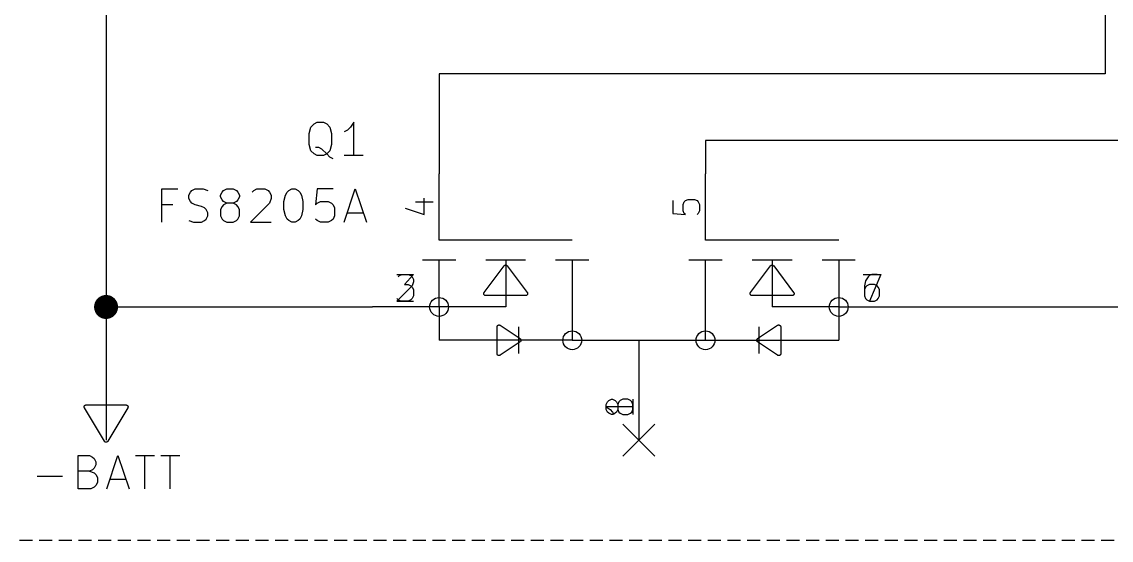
# Model space of a CAD drawing. Header units: millimetres. Extents: x 10 to 287, y -200 to -10.
# Drawn here: x 145.38 to 186.92, y -66.04 to -46.28 of the extents above; entities that cross this region are included whole.
import ezdxf

# ---------------------------------------------------------------- set-up
doc = ezdxf.new("R2010")
doc.units = ezdxf.units.MM
doc.linetypes.add('DASHED', pattern=[0.75, 0.5, -0.25])
for name, color, linetype in [('BLUE', 174, 'CONTINUOUS'), ('CYAN', 134, 'CONTINUOUS'), ('GREEN', 94, 'CONTINUOUS'), ('LIGHTBLUE', 172, 'CONTINUOUS'), ('RED', 14, 'CONTINUOUS')]:
    doc.layers.add(name, color=color, linetype=linetype)

msp = doc.modelspace()

# ---------------------------------------------------------------- linework, layer by layer
at = {"layer": 'BLUE', "linetype": 'CONTINUOUS'}
for p, q in [((168.3004, -61.6204), (169.5196, -62.8396)), ((169.5196, -61.6204), (168.3004, -62.8396))]:
    msp.add_line(p, q, dxfattribs=at)
at = {"layer": 'CYAN', "linetype": 'CONTINUOUS'}
for p, q in [((156.4011, -50.2907), (156.5221, -50.1697)), ((156.4011, -50.2907), (156.5221, -50.1697)), ((156.5221, -50.1697), (156.643, -50.1092)), ((156.5221, -50.1697), (156.643, -50.1092)), ((156.643, -50.1092), (156.8849, -50.1092)), ((156.643, -50.1092), (156.8849, -50.1092)), ((156.8849, -50.1092), (157.0059, -50.1697)), ((156.8849, -50.1092), (157.0059, -50.1697)), ((157.0059, -50.1697), (157.1268, -50.2907)), ((157.0059, -50.1697), (157.1268, -50.2907)), ((158.034, -50.1092), (157.9131, -50.2907)), ((158.034, -50.1092), (157.9131, -50.2907)), ((158.034, -51.3792), (158.034, -50.1092)), ((158.034, -51.3792), (158.034, -50.1092)), ((156.3407, -50.5326), (156.4011, -50.2907)), ((156.3407, -50.5326), (156.4011, -50.2907)), ((156.3407, -50.9559), (156.3407, -50.5326)), ((156.3407, -50.9559), (156.3407, -50.5326)), ((157.1268, -50.2907), (157.1873, -50.5326)), ((157.1268, -50.2907), (157.1873, -50.5326)), ((157.1873, -50.5326), (157.1873, -50.9559)), ((157.1873, -50.5326), (157.1873, -50.9559)), ((157.7921, -50.4116), (157.6712, -50.4721)), ((157.7921, -50.4116), (157.6712, -50.4721)), ((157.9131, -50.2907), (157.7921, -50.4116)), ((157.9131, -50.2907), (157.7921, -50.4116)), ((156.4011, -51.1978), (156.3407, -50.9559)), ((156.4011, -51.1978), (156.3407, -50.9559)), ((156.7035, -51.0768), (156.5826, -51.0768)), ((156.7035, -51.0768), (156.5826, -51.0768)), ((156.8245, -51.1373), (156.7035, -51.0768)), ((156.8245, -51.1373), (156.7035, -51.0768)), ((157.1873, -50.9559), (157.1268, -51.1978)), ((157.1873, -50.9559), (157.1268, -51.1978)), ((156.5221, -51.3188), (156.4011, -51.1978)), ((156.5221, -51.3188), (156.4011, -51.1978)), ((156.643, -51.3792), (156.5221, -51.3188)), ((156.643, -51.3792), (156.5221, -51.3188)), ((156.8849, -51.3792), (156.643, -51.3792)), ((156.8849, -51.3792), (156.643, -51.3792)), ((157.0059, -51.3188), (156.8245, -51.1373)), ((157.0059, -51.3188), (156.8245, -51.1373)), ((157.0059, -51.3188), (156.8849, -51.3792)), ((157.0059, -51.3188), (156.8849, -51.3792)), ((157.1268, -51.1978), (157.0059, -51.3188)), ((157.1268, -51.1978), (157.0059, -51.3188)), ((157.1268, -51.4397), (157.0059, -51.3188)), ((157.1268, -51.4397), (157.0059, -51.3188)), ((157.2478, -51.5002), (157.1268, -51.4397)), ((157.2478, -51.5002), (157.1268, -51.4397)), ((158.3969, -51.3792), (157.6712, -51.3792)), ((158.3969, -51.3792), (157.6712, -51.3792)), ((150.7164, -53.9192), (150.7164, -52.6492)), ((150.7164, -52.6492), (151.3212, -52.6492)), ((150.7164, -53.9192), (150.7164, -52.6492)), ((150.7164, -52.6492), (151.3212, -52.6492)), ((151.805, -52.7702), (151.8655, -52.7097)), ((151.805, -52.7702), (151.8655, -52.7097)), ((151.8655, -52.7097), (151.9865, -52.6492)), ((151.8655, -52.7097), (151.9865, -52.6492)), ((151.9865, -52.6492), (152.2888, -52.6492)), ((151.9865, -52.6492), (152.2888, -52.6492)), ((152.2888, -52.6492), (152.4703, -52.7097)), ((152.2888, -52.6492), (152.4703, -52.7097)), ((153.0145, -52.7702), (153.075, -52.7097)), ((153.0145, -52.7702), (153.075, -52.7097)), ((153.075, -52.7097), (153.196, -52.6492)), ((153.075, -52.7097), (153.196, -52.6492)), ((153.196, -52.6492), (153.4379, -52.6492)), ((153.196, -52.6492), (153.4379, -52.6492)), ((153.4379, -52.6492), (153.5588, -52.7097)), ((153.4379, -52.6492), (153.5588, -52.7097)), ((153.5588, -52.7097), (153.6193, -52.7702)), ((153.5588, -52.7097), (153.6193, -52.7702)), ((154.1636, -52.7702), (154.224, -52.7097)), ((154.1636, -52.7702), (154.224, -52.7097)), ((154.224, -52.7097), (154.345, -52.6492)), ((154.224, -52.7097), (154.345, -52.6492)), ((154.345, -52.6492), (154.6474, -52.6492)), ((154.345, -52.6492), (154.6474, -52.6492)), ((154.6474, -52.6492), (154.7683, -52.7097)), ((154.6474, -52.6492), (154.7683, -52.7097)), ((154.7683, -52.7097), (154.8288, -52.7702)), ((154.7683, -52.7097), (154.8288, -52.7702)), ((155.494, -52.7702), (155.5545, -52.7097)), ((155.494, -52.7702), (155.5545, -52.7097)), ((155.5545, -52.7097), (155.6754, -52.6492)), ((155.5545, -52.7097), (155.6754, -52.6492)), ((155.6754, -52.6492), (155.7964, -52.6492)), ((155.6754, -52.6492), (155.7964, -52.6492)), ((155.7964, -52.6492), (155.9173, -52.7097)), ((155.7964, -52.6492), (155.9173, -52.7097)), ((155.9173, -52.7097), (155.9778, -52.7702)), ((155.9173, -52.7097), (155.9778, -52.7702)), ((156.643, -52.6492), (156.5826, -53.254)), ((156.643, -52.6492), (156.5826, -53.254)), ((157.2478, -52.6492), (156.643, -52.6492)), ((157.2478, -52.6492), (156.643, -52.6492)), ((157.6711, -53.9192), (158.0944, -52.6492)), ((157.6711, -53.9192), (158.0944, -52.6492)), ((158.0944, -52.6492), (158.5178, -53.9192)), ((158.0944, -52.6492), (158.5178, -53.9192)), ((151.7446, -52.8911), (151.805, -52.7702)), ((151.7446, -52.8911), (151.805, -52.7702)), ((151.7446, -53.0121), (151.7446, -52.8911)), ((151.7446, -53.0121), (151.7446, -52.8911)), ((151.805, -53.133), (151.7446, -53.0121)), ((151.805, -53.133), (151.7446, -53.0121)), ((151.8655, -53.1935), (151.805, -53.133)), ((151.8655, -53.1935), (151.805, -53.133)), ((152.9541, -52.8911), (153.0145, -52.7702)), ((152.9541, -52.8911), (153.0145, -52.7702)), ((152.9541, -52.9516), (152.9541, -52.8911)), ((152.9541, -52.9516), (152.9541, -52.8911)), ((153.0145, -53.0726), (152.9541, -52.9516)), ((153.0145, -53.0726), (152.9541, -52.9516)), ((153.075, -53.133), (153.0145, -53.0726)), ((153.075, -53.133), (153.0145, -53.0726)), ((153.196, -53.1935), (153.075, -53.133)), ((153.196, -53.1935), (153.075, -53.133)), ((153.5588, -53.133), (153.4379, -53.1935)), ((153.5588, -53.133), (153.4379, -53.1935)), ((153.6193, -53.0726), (153.5588, -53.133)), ((153.6193, -53.0726), (153.5588, -53.133)), ((153.6193, -52.7702), (153.6798, -52.8911)), ((153.6193, -52.7702), (153.6798, -52.8911)), ((153.6798, -52.9516), (153.6193, -53.0726)), ((153.6798, -52.9516), (153.6193, -53.0726)), ((153.6798, -52.8911), (153.6798, -52.9516)), ((153.6798, -52.8911), (153.6798, -52.9516)), ((154.8288, -52.7702), (154.8893, -52.8911)), ((154.8288, -52.7702), (154.8893, -52.8911)), ((154.8893, -53.0121), (154.8288, -53.1935)), ((154.8893, -53.0121), (154.8288, -53.1935)), ((154.8893, -52.8911), (154.8893, -53.0121)), ((154.8893, -52.8911), (154.8893, -53.0121)), ((155.3731, -53.133), (155.4335, -52.8911)), ((155.3731, -53.133), (155.4335, -52.8911)), ((155.3731, -53.4354), (155.3731, -53.133)), ((155.3731, -53.4354), (155.3731, -53.133)), ((155.4335, -52.8911), (155.494, -52.7702)), ((155.4335, -52.8911), (155.494, -52.7702)), ((155.9778, -52.7702), (156.0383, -52.8911)), ((155.9778, -52.7702), (156.0383, -52.8911)), ((156.0383, -52.8911), (156.0988, -53.133)), ((156.0383, -52.8911), (156.0988, -53.133)), ((156.0988, -53.133), (156.0988, -53.4354)), ((156.0988, -53.133), (156.0988, -53.4354)), ((156.643, -53.1935), (156.764, -53.133)), ((156.643, -53.1935), (156.764, -53.133)), ((156.764, -53.133), (157.0664, -53.133)), ((156.764, -53.133), (157.0664, -53.133)), ((157.0664, -53.133), (157.1873, -53.1935)), ((157.0664, -53.133), (157.1873, -53.1935)), ((151.1398, -53.254), (150.7164, -53.254)), ((151.1398, -53.254), (150.7164, -53.254)), ((151.9865, -53.254), (151.8655, -53.1935)), ((151.9865, -53.254), (151.8655, -53.1935)), ((152.2284, -53.3145), (151.9865, -53.254)), ((152.2284, -53.3145), (151.9865, -53.254)), ((152.3493, -53.3749), (152.2284, -53.3145)), ((152.3493, -53.3749), (152.2284, -53.3145)), ((152.4098, -53.4354), (152.3493, -53.3749)), ((152.4098, -53.4354), (152.3493, -53.3749)), ((152.4703, -53.5564), (152.4098, -53.4354)), ((152.4703, -53.5564), (152.4098, -53.4354)), ((152.4703, -53.6773), (152.4703, -53.5564)), ((152.4703, -53.6773), (152.4703, -53.5564)), ((153.0145, -53.3145), (152.9541, -53.4354)), ((153.0145, -53.3145), (152.9541, -53.4354)), ((152.9541, -53.4354), (152.9541, -53.6773)), ((152.9541, -53.4354), (152.9541, -53.6773)), ((153.075, -53.254), (153.0145, -53.3145)), ((153.075, -53.254), (153.0145, -53.3145)), ((153.196, -53.1935), (153.075, -53.254)), ((153.196, -53.1935), (153.075, -53.254)), ((153.4379, -53.1935), (153.196, -53.1935)), ((153.4379, -53.1935), (153.196, -53.1935)), ((153.5588, -53.254), (153.4379, -53.1935)), ((153.5588, -53.254), (153.4379, -53.1935)), ((153.6193, -53.3145), (153.5588, -53.254)), ((153.6193, -53.3145), (153.5588, -53.254)), ((153.6798, -53.4354), (153.6193, -53.3145)), ((153.6798, -53.4354), (153.6193, -53.3145)), ((153.6798, -53.6773), (153.6798, -53.4354)), ((153.6798, -53.6773), (153.6798, -53.4354)), ((154.8288, -53.1935), (154.1031, -53.9192)), ((154.8288, -53.1935), (154.1031, -53.9192)), ((155.4335, -53.6773), (155.3731, -53.4354)), ((155.4335, -53.6773), (155.3731, -53.4354)), ((156.0988, -53.4354), (156.0383, -53.6773)), ((156.0988, -53.4354), (156.0383, -53.6773)), ((156.5826, -53.254), (156.643, -53.1935)), ((156.5826, -53.254), (156.643, -53.1935)), ((157.1873, -53.1935), (157.2478, -53.254)), ((157.1873, -53.1935), (157.2478, -53.254)), ((157.2478, -53.254), (157.3083, -53.3749)), ((157.2478, -53.254), (157.3083, -53.3749)), ((157.3083, -53.3749), (157.3083, -53.6773)), ((157.3083, -53.3749), (157.3083, -53.6773)), ((157.7921, -53.5564), (158.3968, -53.5564)), ((157.7921, -53.5564), (158.3968, -53.5564)), ((151.7446, -53.8588), (151.926, -53.9192)), ((151.7446, -53.8588), (151.926, -53.9192)), ((151.926, -53.9192), (152.2284, -53.9192)), ((151.926, -53.9192), (152.2284, -53.9192)), ((152.2284, -53.9192), (152.3493, -53.8588)), ((152.2284, -53.9192), (152.3493, -53.8588)), ((152.3493, -53.8588), (152.4098, -53.7983)), ((152.3493, -53.8588), (152.4098, -53.7983)), ((152.4098, -53.7983), (152.4703, -53.6773)), ((152.4098, -53.7983), (152.4703, -53.6773)), ((152.9541, -53.6773), (153.0145, -53.7983)), ((152.9541, -53.6773), (153.0145, -53.7983)), ((153.0145, -53.7983), (153.075, -53.8588)), ((153.0145, -53.7983), (153.075, -53.8588)), ((153.075, -53.8588), (153.196, -53.9192)), ((153.075, -53.8588), (153.196, -53.9192)), ((153.196, -53.9192), (153.4379, -53.9192)), ((153.196, -53.9192), (153.4379, -53.9192)), ((153.4379, -53.9192), (153.5588, -53.8588)), ((153.4379, -53.9192), (153.5588, -53.8588)), ((153.5588, -53.8588), (153.6193, -53.7983)), ((153.5588, -53.8588), (153.6193, -53.7983)), ((153.6193, -53.7983), (153.6798, -53.6773)), ((153.6193, -53.7983), (153.6798, -53.6773)), ((154.1031, -53.9192), (154.8893, -53.9192)), ((154.1031, -53.9192), (154.8893, -53.9192)), ((155.494, -53.7983), (155.4335, -53.6773)), ((155.494, -53.7983), (155.4335, -53.6773)), ((155.5545, -53.8588), (155.494, -53.7983)), ((155.5545, -53.8588), (155.494, -53.7983)), ((155.6754, -53.9192), (155.5545, -53.8588)), ((155.6754, -53.9192), (155.5545, -53.8588)), ((155.7964, -53.9192), (155.6754, -53.9192)), ((155.7964, -53.9192), (155.6754, -53.9192)), ((155.9173, -53.8588), (155.7964, -53.9192)), ((155.9173, -53.8588), (155.7964, -53.9192)), ((155.9778, -53.7983), (155.9173, -53.8588)), ((155.9778, -53.7983), (155.9173, -53.8588)), ((156.0383, -53.6773), (155.9778, -53.7983)), ((156.0383, -53.6773), (155.9778, -53.7983)), ((156.643, -53.8588), (156.5826, -53.7983)), ((156.643, -53.8588), (156.5826, -53.7983)), ((156.764, -53.9192), (156.643, -53.8588)), ((156.764, -53.9192), (156.643, -53.8588)), ((157.0664, -53.9192), (156.764, -53.9192)), ((157.0664, -53.9192), (156.764, -53.9192)), ((157.1873, -53.8588), (157.0664, -53.9192)), ((157.1873, -53.8588), (157.0664, -53.9192)), ((157.2478, -53.7983), (157.1873, -53.8588)), ((157.2478, -53.7983), (157.1873, -53.8588)), ((157.3083, -53.6773), (157.2478, -53.7983)), ((157.3083, -53.6773), (157.2478, -53.7983)), ((147.5316, -64.0791), (147.5316, -62.8091)), ((147.5316, -62.8091), (147.955, -62.8091)), ((147.5316, -64.0791), (147.5316, -62.8091)), ((147.5316, -62.8091), (147.955, -62.8091)), ((147.955, -62.8091), (148.0759, -62.8696)), ((147.955, -62.8091), (148.0759, -62.8696)), ((148.0759, -62.8696), (148.1364, -62.9301)), ((148.0759, -62.8696), (148.1364, -62.9301)), ((148.1364, -62.9301), (148.1969, -63.051)), ((148.1364, -62.9301), (148.1969, -63.051)), ((148.1969, -63.051), (148.1969, -63.172)), ((148.1969, -63.051), (148.1969, -63.172)), ((148.6202, -64.0791), (149.0435, -62.8091)), ((148.6202, -64.0791), (149.0435, -62.8091)), ((149.0435, -62.8091), (149.4669, -64.0791)), ((149.0435, -62.8091), (149.4669, -64.0791)), ((149.7088, -62.8091), (150.4345, -62.8091)), ((149.7088, -62.8091), (150.4345, -62.8091)), ((150.0717, -64.0791), (150.0717, -62.8091)), ((150.0717, -64.0791), (150.0717, -62.8091)), ((150.6764, -62.8091), (151.4021, -62.8091)), ((150.6764, -62.8091), (151.4021, -62.8091)), ((151.0393, -64.0791), (151.0393, -62.8091)), ((151.0393, -64.0791), (151.0393, -62.8091)), ((147.955, -63.4139), (147.5316, -63.4139)), ((147.955, -63.4139), (147.5316, -63.4139)), ((148.0759, -63.3534), (147.955, -63.4139)), ((148.0759, -63.3534), (147.955, -63.4139)), ((147.955, -63.4139), (148.1364, -63.4744)), ((147.955, -63.4139), (148.1364, -63.4744)), ((148.1364, -63.2929), (148.0759, -63.3534)), ((148.1364, -63.2929), (148.0759, -63.3534)), ((148.1969, -63.172), (148.1364, -63.2929)), ((148.1969, -63.172), (148.1364, -63.2929)), ((148.1364, -63.4744), (148.1969, -63.5348)), ((148.1364, -63.4744), (148.1969, -63.5348)), ((148.1969, -63.5348), (148.2573, -63.6558)), ((148.1969, -63.5348), (148.2573, -63.6558)), ((145.9592, -63.5953), (146.9269, -63.5953)), ((145.9592, -63.5953), (146.9269, -63.5953)), ((148.1969, -63.9582), (148.1364, -64.0187)), ((148.1969, -63.9582), (148.1364, -64.0187)), ((148.2573, -63.8372), (148.1969, -63.9582)), ((148.2573, -63.8372), (148.1969, -63.9582)), ((148.2573, -63.6558), (148.2573, -63.8372)), ((148.2573, -63.6558), (148.2573, -63.8372)), ((148.7412, -63.7163), (149.3459, -63.7163)), ((148.7412, -63.7163), (149.3459, -63.7163)), ((148.0154, -64.0791), (147.5316, -64.0791)), ((148.0154, -64.0791), (147.5316, -64.0791)), ((148.1364, -64.0187), (148.0154, -64.0791)), ((148.1364, -64.0187), (148.0154, -64.0791))]:
    msp.add_line(p, q, dxfattribs=at)
at = {"layer": 'GREEN', "linetype": 'CONTINUOUS'}
for p, q in [((148.59, -43.18), (148.59, -57.15)), ((186.69, -43.18), (186.69, -48.26)), ((161.29, -48.26), (161.29, -52.07)), ((186.69, -48.26), (161.29, -48.26)), ((171.45, -50.8), (171.45, -52.07)), ((189.23, -50.8), (171.45, -50.8)), ((148.59, -57.15), (148.59, -59.69)), ((148.59, -57.15), (158.75, -57.15)), ((179.07, -57.15), (193.04, -57.15))]:
    msp.add_line(p, q, dxfattribs=at)
at = {"layer": 'GREEN', "const_width": 0.4572}
msp.add_lwpolyline([(148.3614, -57.15, 1), (148.8186, -57.15, 1)], format="xyb", close=True, dxfattribs=at)
at = {"layer": 'LIGHTBLUE', "linetype": 'DASHED'}
msp.add_line((129.54, -66.04), (199.39, -66.04), dxfattribs=at)
at = {"layer": 'RED', "linetype": 'CONTINUOUS'}
for p, q in [((161.29, -54.61), (161.29, -52.07)), ((161.29, -54.61), (161.29, -52.07)), ((171.45, -54.61), (171.45, -52.07)), ((171.45, -54.61), (171.45, -52.07)), ((160.3867, -53.1464), (161.064, -53.1464)), ((160.3867, -53.1464), (161.064, -53.1464)), ((160.7254, -53.6302), (160.7254, -53.0013)), ((160.7254, -53.6302), (160.7254, -53.0013)), ((170.208, -53.098), (170.208, -53.5818)), ((170.208, -53.098), (170.208, -53.5818)), ((170.5951, -53.2432), (170.6435, -53.1464)), ((170.5951, -53.2432), (170.6435, -53.1464)), ((170.6435, -53.1464), (170.6918, -53.098)), ((170.6435, -53.1464), (170.6918, -53.098)), ((170.6918, -53.098), (170.7886, -53.0497)), ((170.6918, -53.098), (170.7886, -53.0497)), ((170.7886, -53.0497), (171.0305, -53.0497)), ((170.7886, -53.0497), (171.0305, -53.0497)), ((171.0305, -53.0497), (171.1273, -53.098)), ((171.0305, -53.0497), (171.1273, -53.098)), ((171.1273, -53.098), (171.1757, -53.1464)), ((171.1273, -53.098), (171.1757, -53.1464)), ((171.1757, -53.1464), (171.224, -53.2432)), ((171.1757, -53.1464), (171.224, -53.2432)), ((159.9997, -53.3883), (160.7254, -53.6302)), ((159.9997, -53.3883), (160.7254, -53.6302)), ((170.208, -53.5818), (170.6918, -53.6302)), ((170.208, -53.5818), (170.6918, -53.6302)), ((170.5951, -53.4851), (170.5951, -53.2432)), ((170.5951, -53.4851), (170.5951, -53.2432)), ((170.6435, -53.5818), (170.5951, -53.4851)), ((170.6435, -53.5818), (170.5951, -53.4851)), ((170.6918, -53.6302), (170.6435, -53.5818)), ((170.6918, -53.6302), (170.6435, -53.5818)), ((171.1757, -53.5818), (171.1273, -53.6302)), ((171.1757, -53.5818), (171.1273, -53.6302)), ((171.224, -53.4851), (171.1757, -53.5818)), ((171.224, -53.4851), (171.1757, -53.5818)), ((171.224, -53.2432), (171.224, -53.4851)), ((171.224, -53.2432), (171.224, -53.4851)), ((166.37, -54.61), (161.29, -54.61)), ((176.53, -54.61), (171.45, -54.61)), ((161.29, -55.372), (160.655, -55.372)), ((161.925, -55.372), (161.29, -55.372)), ((161.29, -57.15), (161.29, -55.372)), ((163.007, -56.5963), (163.769, -55.5803)), ((163.83, -55.372), (163.068, -55.372)), ((163.769, -55.5803), (163.7725, -55.5764)), ((163.7725, -55.5764), (163.7733, -55.5752)), ((163.7733, -55.5752), (163.7747, -55.5741)), ((163.7747, -55.5741), (163.7792, -55.5693)), ((163.7792, -55.5693), (163.7885, -55.5637)), ((163.7885, -55.5637), (163.7971, -55.5573)), ((163.7971, -55.5573), (163.801, -55.5562)), ((163.801, -55.5562), (163.8047, -55.5541)), ((163.8047, -55.5541), (163.8154, -55.5525)), ((163.8154, -55.5525), (163.8258, -55.5499)), ((163.8258, -55.5499), (163.83, -55.5504)), ((164.592, -55.372), (163.83, -55.372)), ((163.83, -55.372), (163.83, -57.15)), ((163.83, -55.5504), (163.8342, -55.5499)), ((163.8342, -55.5499), (163.8445, -55.5525)), ((163.8445, -55.5525), (163.8553, -55.5541)), ((163.8553, -55.5541), (163.8589, -55.5562)), ((163.8589, -55.5562), (163.8629, -55.5573)), ((163.8629, -55.5573), (163.8714, -55.5637)), ((163.8714, -55.5637), (163.8808, -55.5693)), ((163.8808, -55.5693), (163.8852, -55.5741)), ((163.8852, -55.5741), (163.8867, -55.5752)), ((163.8867, -55.5752), (163.8874, -55.5764)), ((163.8874, -55.5764), (163.891, -55.5803)), ((163.891, -55.5803), (164.653, -56.5963)), ((166.37, -55.372), (165.735, -55.372)), ((167.005, -55.372), (166.37, -55.372)), ((166.37, -55.372), (166.37, -58.42)), ((171.45, -55.372), (170.815, -55.372)), ((172.085, -55.372), (171.45, -55.372)), ((171.45, -58.42), (171.45, -55.372)), ((173.167, -56.5963), (173.929, -55.5803)), ((173.99, -55.372), (173.228, -55.372)), ((173.929, -55.5803), (173.9325, -55.5764)), ((173.9325, -55.5764), (173.9333, -55.5752)), ((173.9333, -55.5752), (173.9347, -55.5741)), ((173.9347, -55.5741), (173.9392, -55.5693)), ((173.9392, -55.5693), (173.9485, -55.5637)), ((173.9485, -55.5637), (173.9571, -55.5573)), ((173.9571, -55.5573), (173.961, -55.5562)), ((173.961, -55.5562), (173.9647, -55.5541)), ((173.9647, -55.5541), (173.9754, -55.5525)), ((173.9754, -55.5525), (173.9858, -55.5499)), ((173.9858, -55.5499), (173.99, -55.5504)), ((174.752, -55.372), (173.99, -55.372)), ((173.99, -55.372), (173.99, -57.15)), ((173.99, -55.5504), (173.9942, -55.5499)), ((173.9942, -55.5499), (174.0045, -55.5525)), ((174.0045, -55.5525), (174.0153, -55.5541)), ((174.0153, -55.5541), (174.0189, -55.5562)), ((174.0189, -55.5562), (174.0229, -55.5573)), ((174.0229, -55.5573), (174.0314, -55.5637)), ((174.0314, -55.5637), (174.0408, -55.5693)), ((174.0408, -55.5693), (174.0452, -55.5741)), ((174.0452, -55.5741), (174.0467, -55.5752)), ((174.0467, -55.5752), (174.0474, -55.5764)), ((174.0474, -55.5764), (174.051, -55.5803)), ((174.051, -55.5803), (174.813, -56.5963)), ((176.53, -55.372), (175.895, -55.372)), ((177.165, -55.372), (176.53, -55.372)), ((176.53, -55.372), (176.53, -58.42)), ((159.6813, -55.908), (160.3102, -55.908)), ((159.6813, -55.908), (160.3102, -55.908)), ((159.7297, -56.0048), (159.7781, -55.9564)), ((159.7297, -56.0048), (159.7781, -55.9564)), ((159.7781, -55.9564), (159.8748, -55.908)), ((159.7781, -55.9564), (159.8748, -55.908)), ((159.8748, -55.908), (160.1167, -55.908)), ((159.8748, -55.908), (160.1167, -55.908)), ((160.3102, -55.908), (159.9716, -56.2951)), ((160.3102, -55.908), (159.9716, -56.2951)), ((160.1167, -55.908), (160.2135, -55.9564)), ((160.1167, -55.908), (160.2135, -55.9564)), ((160.2135, -55.9564), (160.2619, -56.0048)), ((160.2135, -55.9564), (160.2619, -56.0048)), ((160.2619, -56.0048), (160.3102, -56.1016)), ((160.2619, -56.0048), (160.3102, -56.1016)), ((177.4613, -55.908), (178.1386, -55.908)), ((177.4613, -55.908), (178.1386, -55.908)), ((177.6548, -56.0048), (177.5581, -56.1499)), ((177.6548, -56.0048), (177.5581, -56.1499)), ((177.7032, -55.9564), (177.6548, -56.0048)), ((177.7032, -55.9564), (177.6548, -56.0048)), ((177.8, -55.908), (177.7032, -55.9564)), ((178.1386, -55.908), (177.7032, -56.924)), ((177.8, -55.908), (177.7032, -55.9564)), ((178.1386, -55.908), (177.7032, -56.924)), ((177.9935, -55.908), (177.8, -55.908)), ((177.9935, -55.908), (177.8, -55.908)), ((160.2619, -56.3435), (159.6813, -56.924)), ((160.2619, -56.3435), (159.6813, -56.924)), ((159.9716, -56.2951), (160.1167, -56.2951)), ((159.9716, -56.2951), (160.1167, -56.2951)), ((160.1167, -56.2951), (160.2135, -56.3435)), ((160.1167, -56.2951), (160.2135, -56.3435)), ((160.2135, -56.3435), (160.2619, -56.3918)), ((160.2135, -56.3435), (160.2619, -56.3918)), ((160.3102, -56.1983), (160.2619, -56.3435)), ((160.3102, -56.1983), (160.2619, -56.3435)), ((160.2619, -56.3918), (160.3102, -56.4886)), ((160.2619, -56.3918), (160.3102, -56.4886)), ((160.3102, -56.1016), (160.3102, -56.1983)), ((160.3102, -56.1016), (160.3102, -56.1983)), ((160.3102, -56.4886), (160.3102, -56.7305)), ((160.3102, -56.4886), (160.3102, -56.7305)), ((177.5581, -56.1499), (177.5097, -56.3435)), ((177.5581, -56.1499), (177.5097, -56.3435)), ((177.5097, -56.3435), (177.5097, -56.7305)), ((177.5097, -56.3435), (177.5097, -56.7305)), ((177.5581, -56.3918), (177.5097, -56.4886)), ((177.5581, -56.3918), (177.5097, -56.4886)), ((177.6064, -56.3435), (177.5581, -56.3918)), ((177.6064, -56.3435), (177.5581, -56.3918)), ((177.7032, -56.2951), (177.6064, -56.3435)), ((177.7032, -56.2951), (177.6064, -56.3435)), ((177.8967, -56.2951), (177.7032, -56.2951)), ((177.8967, -56.2951), (177.7032, -56.2951)), ((177.9935, -56.3435), (177.8967, -56.2951)), ((177.9935, -56.3435), (177.8967, -56.2951)), ((178.0419, -56.3918), (177.9935, -56.3435)), ((178.0419, -56.3918), (177.9935, -56.3435)), ((178.0902, -56.4886), (178.0419, -56.3918)), ((178.0902, -56.4886), (178.0419, -56.3918)), ((178.0902, -56.7305), (178.0902, -56.4886)), ((178.0902, -56.7305), (178.0902, -56.4886)), ((159.7297, -56.8757), (159.6813, -56.8273)), ((159.7297, -56.8757), (159.6813, -56.8273)), ((159.8264, -56.924), (159.7297, -56.8757)), ((159.8264, -56.924), (159.7297, -56.8757)), ((160.2135, -56.8757), (160.1167, -56.924)), ((160.2135, -56.8757), (160.1167, -56.924)), ((160.2619, -56.8273), (160.2135, -56.8757)), ((160.2619, -56.8273), (160.2135, -56.8757)), ((160.3102, -56.7305), (160.2619, -56.8273)), ((160.3102, -56.7305), (160.2619, -56.8273)), ((162.9919, -56.6378), (162.9933, -56.6323)), ((162.9933, -56.6476), (162.9919, -56.6378)), ((162.9933, -56.6271), (162.9969, -56.6183)), ((162.9933, -56.6323), (162.9933, -56.6271)), ((162.9933, -56.6569), (162.9933, -56.6476)), ((162.9953, -56.6617), (162.9933, -56.6569)), ((162.9961, -56.6673), (162.9953, -56.6617)), ((163.0009, -56.6754), (162.9961, -56.6673)), ((162.9969, -56.6183), (162.9993, -56.6091)), ((162.9993, -56.6091), (163.0038, -56.6015)), ((163.0046, -56.6843), (163.0009, -56.6754)), ((163.0038, -56.6015), (163.0046, -56.5997)), ((163.0046, -56.5997), (163.0054, -56.5988)), ((163.0086, -56.6883), (163.0046, -56.6843)), ((163.0054, -56.5988), (163.007, -56.5963)), ((163.0113, -56.6928), (163.0086, -56.6883)), ((163.0185, -56.6982), (163.0113, -56.6928)), ((163.0257, -56.7054), (163.0185, -56.6982)), ((163.0309, -56.7075), (163.0257, -56.7054)), ((163.0351, -56.7107), (163.0309, -56.7075)), ((163.0443, -56.713), (163.0351, -56.7107)), ((163.0531, -56.7167), (163.0443, -56.713)), ((163.0617, -56.7175), (163.0531, -56.7167)), ((163.0638, -56.7181), (163.0617, -56.7175)), ((163.0651, -56.7179), (163.0638, -56.7181)), ((163.068, -56.7182), (163.0651, -56.7179)), ((164.592, -56.7182), (163.068, -56.7182)), ((164.5948, -56.7179), (164.592, -56.7182)), ((164.5962, -56.7181), (164.5948, -56.7179)), ((164.5982, -56.7175), (164.5962, -56.7181)), ((164.6069, -56.7167), (164.5982, -56.7175)), ((164.6156, -56.713), (164.6069, -56.7167)), ((164.6249, -56.7107), (164.6156, -56.713)), ((164.629, -56.7075), (164.6249, -56.7107)), ((164.6343, -56.7054), (164.629, -56.7075)), ((164.6414, -56.6982), (164.6343, -56.7054)), ((164.6487, -56.6928), (164.6414, -56.6982)), ((164.6513, -56.6883), (164.6487, -56.6928)), ((164.6554, -56.6843), (164.6513, -56.6883)), ((164.653, -56.5963), (164.6545, -56.5988)), ((164.6545, -56.5988), (164.6554, -56.5997)), ((164.6554, -56.5997), (164.6561, -56.6015)), ((164.659, -56.6754), (164.6554, -56.6843)), ((164.6561, -56.6015), (164.6607, -56.6091)), ((164.6639, -56.6673), (164.659, -56.6754)), ((164.6607, -56.6091), (164.663, -56.6183)), ((164.663, -56.6183), (164.6667, -56.6271)), ((164.6646, -56.6617), (164.6639, -56.6673)), ((164.6667, -56.6569), (164.6646, -56.6617)), ((164.6667, -56.6271), (164.6667, -56.6323)), ((164.6667, -56.6323), (164.6681, -56.6378)), ((164.6681, -56.6378), (164.6667, -56.6476)), ((164.6667, -56.6476), (164.6667, -56.6569)), ((173.1519, -56.6378), (173.1533, -56.6323)), ((173.1533, -56.6476), (173.1519, -56.6378)), ((173.1533, -56.6271), (173.1569, -56.6183)), ((173.1533, -56.6323), (173.1533, -56.6271)), ((173.1533, -56.6569), (173.1533, -56.6476)), ((173.1553, -56.6617), (173.1533, -56.6569)), ((173.1561, -56.6673), (173.1553, -56.6617)), ((173.1609, -56.6754), (173.1561, -56.6673)), ((173.1569, -56.6183), (173.1593, -56.6091)), ((173.1593, -56.6091), (173.1638, -56.6015)), ((173.1646, -56.6843), (173.1609, -56.6754)), ((173.1638, -56.6015), (173.1646, -56.5997)), ((173.1646, -56.5997), (173.1654, -56.5988)), ((173.1686, -56.6883), (173.1646, -56.6843)), ((173.1654, -56.5988), (173.167, -56.5963)), ((173.1713, -56.6928), (173.1686, -56.6883)), ((173.1785, -56.6982), (173.1713, -56.6928)), ((173.1857, -56.7054), (173.1785, -56.6982)), ((173.1909, -56.7075), (173.1857, -56.7054)), ((173.1951, -56.7107), (173.1909, -56.7075)), ((173.2043, -56.713), (173.1951, -56.7107)), ((173.2131, -56.7167), (173.2043, -56.713)), ((173.2217, -56.7175), (173.2131, -56.7167)), ((173.2238, -56.7181), (173.2217, -56.7175)), ((173.2251, -56.7179), (173.2238, -56.7181)), ((173.228, -56.7182), (173.2251, -56.7179)), ((174.752, -56.7182), (173.228, -56.7182)), ((174.7548, -56.7179), (174.752, -56.7182)), ((174.7562, -56.7181), (174.7548, -56.7179)), ((174.7582, -56.7175), (174.7562, -56.7181)), ((174.7669, -56.7167), (174.7582, -56.7175)), ((174.7756, -56.713), (174.7669, -56.7167)), ((174.7849, -56.7107), (174.7756, -56.713)), ((174.789, -56.7075), (174.7849, -56.7107)), ((174.7943, -56.7054), (174.789, -56.7075)), ((174.8014, -56.6982), (174.7943, -56.7054)), ((174.8087, -56.6928), (174.8014, -56.6982)), ((174.8113, -56.6883), (174.8087, -56.6928)), ((174.8154, -56.6843), (174.8113, -56.6883)), ((174.813, -56.5963), (174.8145, -56.5988)), ((174.8145, -56.5988), (174.8154, -56.5997)), ((174.8154, -56.5997), (174.8161, -56.6015)), ((174.819, -56.6754), (174.8154, -56.6843)), ((174.8161, -56.6015), (174.8207, -56.6091)), ((174.8239, -56.6673), (174.819, -56.6754)), ((174.8207, -56.6091), (174.823, -56.6183)), ((174.823, -56.6183), (174.8267, -56.6271)), ((174.8246, -56.6617), (174.8239, -56.6673)), ((174.8267, -56.6569), (174.8246, -56.6617)), ((174.8267, -56.6271), (174.8267, -56.6323)), ((174.8267, -56.6323), (174.8281, -56.6378)), ((174.8281, -56.6378), (174.8267, -56.6476)), ((174.8267, -56.6476), (174.8267, -56.6569)), ((177.5097, -56.7305), (177.5581, -56.8273)), ((177.5097, -56.7305), (177.5581, -56.8273)), ((177.5581, -56.8273), (177.6064, -56.8757)), ((177.5581, -56.8273), (177.6064, -56.8757)), ((177.6064, -56.8757), (177.7032, -56.924)), ((177.6064, -56.8757), (177.7032, -56.924)), ((177.8967, -56.924), (177.9935, -56.8757)), ((177.8967, -56.924), (177.9935, -56.8757)), ((177.9935, -56.8757), (178.0419, -56.8273)), ((177.9935, -56.8757), (178.0419, -56.8273)), ((178.0419, -56.8273), (178.0902, -56.7305)), ((178.0419, -56.8273), (178.0902, -56.7305)), ((161.29, -57.15), (158.75, -57.15)), ((161.29, -57.15), (158.75, -57.15)), ((161.29, -57.15), (158.75, -57.15)), ((161.29, -57.15), (158.75, -57.15)), ((159.6813, -56.924), (160.3102, -56.924)), ((159.6813, -56.924), (160.3102, -56.924)), ((160.1167, -56.924), (159.8264, -56.924)), ((160.1167, -56.924), (159.8264, -56.924)), ((163.83, -57.15), (161.29, -57.15)), ((161.29, -57.15), (161.29, -58.42)), ((176.53, -57.15), (173.99, -57.15)), ((176.53, -57.15), (179.07, -57.15)), ((176.53, -57.15), (179.07, -57.15)), ((176.53, -57.15), (179.07, -57.15)), ((176.53, -57.15), (179.07, -57.15)), ((177.7032, -56.924), (177.8967, -56.924)), ((177.7032, -56.924), (177.8967, -56.924)), ((163.4998, -57.912), (163.5013, -57.8971)), ((163.4998, -58.928), (163.4998, -57.912)), ((163.5013, -57.8971), (163.5041, -57.8901)), ((163.5041, -57.8901), (163.5056, -57.883)), ((163.5056, -57.883), (163.5095, -57.877)), ((163.5095, -57.877), (163.5126, -57.8697)), ((163.5126, -57.8697), (163.5181, -57.8641)), ((163.5181, -57.8641), (163.5221, -57.8582)), ((163.5221, -57.8582), (163.5282, -57.854)), ((163.5282, -57.854), (163.5337, -57.8486)), ((163.5337, -57.8486), (163.5404, -57.8458)), ((163.5404, -57.8458), (163.5467, -57.8416)), ((163.5467, -57.8416), (163.5543, -57.84)), ((163.5543, -57.84), (163.5611, -57.8373)), ((163.5611, -57.8373), (163.5684, -57.8373)), ((163.5684, -57.8373), (163.576, -57.8358)), ((163.576, -57.8358), (163.5835, -57.8373)), ((163.5835, -57.8373), (163.5909, -57.8373)), ((163.5909, -57.8373), (163.5978, -57.8401)), ((163.5978, -57.8401), (163.605, -57.8416)), ((163.605, -57.8416), (163.6183, -57.8486)), ((163.6183, -57.8486), (164.3803, -58.3566)), ((164.338, -58.42), (164.338, -57.912)), ((173.4397, -58.3566), (174.2017, -57.8486)), ((173.482, -57.912), (173.482, -58.42)), ((174.2017, -57.8486), (174.215, -57.8416)), ((174.215, -57.8416), (174.2221, -57.8401)), ((174.2221, -57.8401), (174.2291, -57.8373)), ((174.2291, -57.8373), (174.2365, -57.8373)), ((174.2365, -57.8373), (174.244, -57.8358)), ((174.244, -57.8358), (174.2516, -57.8373)), ((174.2516, -57.8373), (174.2589, -57.8373)), ((174.2589, -57.8373), (174.2656, -57.84)), ((174.2656, -57.84), (174.2733, -57.8416)), ((174.2733, -57.8416), (174.2795, -57.8458)), ((174.2795, -57.8458), (174.2863, -57.8486)), ((174.2863, -57.8486), (174.2917, -57.854)), ((174.2917, -57.854), (174.2979, -57.8582)), ((174.2979, -57.8582), (174.3018, -57.8641)), ((174.3018, -57.8641), (174.3074, -57.8697)), ((174.3074, -57.8697), (174.3104, -57.877)), ((174.3104, -57.877), (174.3144, -57.883)), ((174.3144, -57.883), (174.3158, -57.8901)), ((174.3158, -57.8901), (174.3187, -57.8971)), ((174.3187, -57.8971), (174.3202, -57.912)), ((174.3202, -57.912), (174.3202, -58.928)), ((164.338, -58.42), (161.29, -58.42)), ((164.3803, -58.4834), (163.6183, -58.9914)), ((166.37, -58.42), (164.338, -58.42)), ((164.338, -58.928), (164.338, -58.42)), ((164.3803, -58.3566), (164.3918, -58.3661)), ((164.3918, -58.4739), (164.3803, -58.4834)), ((164.3918, -58.3661), (164.4084, -58.3907)), ((164.4084, -58.4493), (164.3918, -58.4739)), ((164.4084, -58.3907), (164.4142, -58.42)), ((164.4142, -58.42), (164.4084, -58.4493)), ((166.37, -58.42), (168.91, -58.42)), ((168.91, -58.42), (171.45, -58.42)), ((168.91, -58.42), (168.91, -59.69)), ((171.45, -58.42), (173.482, -58.42)), ((173.4058, -58.42), (173.4116, -58.3907)), ((173.4116, -58.4493), (173.4058, -58.42)), ((173.4116, -58.3907), (173.4282, -58.3661)), ((173.4282, -58.4739), (173.4116, -58.4493)), ((173.4282, -58.3661), (173.4397, -58.3566)), ((173.4397, -58.4834), (173.4282, -58.4739)), ((174.2017, -58.9914), (173.4397, -58.4834)), ((173.482, -58.42), (176.53, -58.42)), ((173.482, -58.42), (173.482, -58.928)), ((163.5013, -58.9429), (163.4998, -58.928)), ((163.5041, -58.9498), (163.5013, -58.9429)), ((163.5056, -58.957), (163.5041, -58.9498)), ((163.5095, -58.9629), (163.5056, -58.957)), ((163.5126, -58.9703), (163.5095, -58.9629)), ((163.5181, -58.9758), (163.5126, -58.9703)), ((163.5221, -58.9818), (163.5181, -58.9758)), ((163.5282, -58.9859), (163.5221, -58.9818)), ((163.5337, -58.9914), (163.5282, -58.9859)), ((163.5404, -58.9941), (163.5337, -58.9914)), ((163.5467, -58.9984), (163.5404, -58.9941)), ((163.6183, -58.9914), (163.605, -58.9984)), ((174.215, -58.9984), (174.2017, -58.9914)), ((174.2795, -58.9941), (174.2733, -58.9984)), ((174.2863, -58.9914), (174.2795, -58.9941)), ((174.2917, -58.9859), (174.2863, -58.9914)), ((174.2979, -58.9818), (174.2917, -58.9859)), ((174.3018, -58.9758), (174.2979, -58.9818)), ((174.3074, -58.9703), (174.3018, -58.9758)), ((174.3104, -58.9629), (174.3074, -58.9703)), ((174.3144, -58.957), (174.3104, -58.9629)), ((174.3158, -58.9498), (174.3144, -58.957)), ((174.3187, -58.9429), (174.3158, -58.9498)), ((174.3202, -58.928), (174.3187, -58.9429)), ((163.5543, -58.9999), (163.5467, -58.9984)), ((163.5611, -59.0027), (163.5543, -58.9999)), ((163.5684, -59.0027), (163.5611, -59.0027)), ((163.576, -59.0042), (163.5684, -59.0027)), ((163.5835, -59.0027), (163.576, -59.0042)), ((163.5909, -59.0027), (163.5835, -59.0027)), ((163.5978, -58.9998), (163.5909, -59.0027)), ((163.605, -58.9984), (163.5978, -58.9998)), ((174.2221, -58.9998), (174.215, -58.9984)), ((174.2291, -59.0027), (174.2221, -58.9998)), ((174.2365, -59.0027), (174.2291, -59.0027)), ((174.244, -59.0042), (174.2365, -59.0027)), ((174.2516, -59.0027), (174.244, -59.0042)), ((174.2589, -59.0027), (174.2516, -59.0027)), ((174.2656, -58.9999), (174.2589, -59.0027)), ((174.2733, -58.9984), (174.2656, -58.9999)), ((148.59, -59.69), (148.59, -62.23)), ((168.91, -59.69), (168.91, -62.23)), ((168.91, -59.69), (168.91, -62.23)), ((168.91, -59.69), (168.91, -62.23)), ((168.91, -59.69), (168.91, -62.23)), ((147.7519, -60.9563), (147.7533, -60.9506)), ((147.7533, -60.9656), (147.7519, -60.9563)), ((147.7533, -60.9451), (147.7568, -60.9365)), ((147.7533, -60.9506), (147.7533, -60.9451)), ((147.7533, -60.9749), (147.7533, -60.9656)), ((147.7554, -60.9801), (147.7533, -60.9749)), ((147.7563, -60.9857), (147.7554, -60.9801)), ((147.7627, -60.9992), (147.7563, -60.9857)), ((147.7568, -60.9365), (147.7591, -60.9274)), ((147.7591, -60.9274), (147.7624, -60.9228)), ((147.7624, -60.9228), (147.7646, -60.9177)), ((148.5247, -62.2692), (147.7627, -60.9992)), ((147.7646, -60.9177), (147.7712, -60.911)), ((147.7712, -60.911), (147.7768, -60.9036)), ((147.7768, -60.9036), (147.7815, -60.9007)), ((147.7815, -60.9007), (147.7857, -60.8966)), ((147.7857, -60.8966), (147.7945, -60.8929)), ((147.7945, -60.8929), (147.8023, -60.8883)), ((147.8023, -60.8883), (147.8078, -60.8874)), ((147.8078, -60.8874), (147.8131, -60.8853)), ((147.8131, -60.8853), (147.828, -60.8838)), ((147.828, -60.8838), (149.352, -60.8838)), ((149.4174, -60.9992), (148.6553, -62.2692)), ((149.352, -60.8838), (149.3669, -60.8853)), ((149.3669, -60.8853), (149.3717, -60.8873)), ((149.3717, -60.8873), (149.3777, -60.8882)), ((149.3777, -60.8882), (149.3858, -60.8931)), ((149.3858, -60.8931), (149.3943, -60.8966)), ((149.3943, -60.8966), (149.3984, -60.9007)), ((149.3984, -60.9007), (149.4032, -60.9036)), ((149.4032, -60.9036), (149.4087, -60.911)), ((149.4087, -60.911), (149.4154, -60.9177)), ((149.4154, -60.9177), (149.4175, -60.9228)), ((149.4237, -60.9856), (149.4174, -60.9992)), ((149.4175, -60.9228), (149.4209, -60.9274)), ((149.4209, -60.9274), (149.4231, -60.9365)), ((149.4231, -60.9365), (149.4267, -60.9451)), ((149.4245, -60.9802), (149.4237, -60.9856)), ((149.4267, -60.9749), (149.4245, -60.9802)), ((149.4267, -60.9451), (149.4267, -60.9506)), ((149.4267, -60.9506), (149.4281, -60.9563)), ((149.4281, -60.9563), (149.4267, -60.9656)), ((149.4267, -60.9656), (149.4267, -60.9749)), ((167.668, -60.8632), (167.7164, -60.7664)), ((167.668, -60.8632), (167.7164, -60.7664)), ((167.668, -61.0567), (167.668, -60.8632)), ((167.668, -61.0567), (167.668, -60.8632)), ((168.684, -60.9599), (167.668, -60.9599)), ((167.668, -60.9599), (167.8132, -61.0567)), ((168.684, -60.9599), (167.668, -60.9599)), ((167.668, -60.9599), (167.8132, -61.0567)), ((167.7164, -61.1535), (167.668, -61.0567)), ((167.7164, -61.1535), (167.668, -61.0567)), ((167.7164, -60.7664), (167.7648, -60.718)), ((167.7164, -60.7664), (167.7648, -60.718)), ((167.7648, -60.718), (167.8616, -60.6697)), ((167.7648, -60.718), (167.8616, -60.6697)), ((167.8132, -61.0567), (167.9099, -61.1535)), ((167.8132, -61.0567), (167.9099, -61.1535)), ((167.8616, -60.6697), (167.9099, -60.6697)), ((167.8616, -60.6697), (167.9099, -60.6697)), ((167.9099, -60.6697), (168.0067, -60.718)), ((167.9099, -60.6697), (168.0067, -60.718)), ((168.0067, -60.718), (168.0551, -60.7664)), ((168.0067, -60.718), (168.0551, -60.7664)), ((168.0551, -60.7664), (168.1035, -60.8632)), ((168.0551, -60.7664), (168.1035, -60.8632)), ((168.1035, -61.0567), (168.0551, -61.1535)), ((168.1035, -61.0567), (168.0551, -61.1535)), ((168.1518, -60.7664), (168.1035, -60.8632)), ((168.1518, -60.7664), (168.1035, -60.8632)), ((168.1035, -60.8632), (168.1035, -61.0567)), ((168.1035, -60.8632), (168.1035, -61.0567)), ((168.1035, -61.0567), (168.1518, -61.1535)), ((168.1035, -61.0567), (168.1518, -61.1535)), ((168.2002, -60.718), (168.1518, -60.7664)), ((168.2002, -60.718), (168.1518, -60.7664)), ((168.297, -60.6697), (168.2002, -60.718)), ((168.297, -60.6697), (168.2002, -60.718)), ((168.4905, -60.6697), (168.297, -60.6697)), ((168.4905, -60.6697), (168.297, -60.6697)), ((168.5873, -60.718), (168.4905, -60.6697)), ((168.5873, -60.718), (168.4905, -60.6697)), ((168.6357, -60.7664), (168.5873, -60.718)), ((168.6357, -60.7664), (168.5873, -60.718)), ((168.684, -60.8632), (168.6357, -60.7664)), ((168.684, -60.8632), (168.6357, -60.7664)), ((168.6357, -61.1535), (168.684, -61.0567)), ((168.6357, -61.1535), (168.684, -61.0567)), ((168.684, -60.6697), (168.684, -61.2502)), ((168.684, -60.6697), (168.684, -61.2502)), ((168.684, -61.0567), (168.684, -60.8632)), ((168.684, -61.0567), (168.684, -60.8632)), ((167.7648, -61.2018), (167.7164, -61.1535)), ((167.7648, -61.2018), (167.7164, -61.1535)), ((167.8616, -61.2502), (167.7648, -61.2018)), ((167.8616, -61.2502), (167.7648, -61.2018)), ((167.9099, -61.2502), (167.8616, -61.2502)), ((167.9099, -61.2502), (167.8616, -61.2502)), ((167.9099, -61.1535), (167.9583, -61.2502)), ((167.9099, -61.1535), (167.9583, -61.2502)), ((168.0067, -61.2018), (167.9099, -61.2502)), ((168.0067, -61.2018), (167.9099, -61.2502)), ((168.0551, -61.1535), (168.0067, -61.2018)), ((168.0551, -61.1535), (168.0067, -61.2018)), ((168.1518, -61.1535), (168.2002, -61.2018)), ((168.1518, -61.1535), (168.2002, -61.2018)), ((168.2002, -61.2018), (168.297, -61.2502)), ((168.2002, -61.2018), (168.297, -61.2502)), ((168.297, -61.2502), (168.4905, -61.2502)), ((168.297, -61.2502), (168.4905, -61.2502)), ((168.4905, -61.2502), (168.5873, -61.2018)), ((168.4905, -61.2502), (168.5873, -61.2018)), ((168.5873, -61.2018), (168.6357, -61.1535)), ((168.5873, -61.2018), (168.6357, -61.1535)), ((148.5336, -62.2812), (148.5247, -62.2692)), ((148.5365, -62.2834), (148.5336, -62.2812)), ((148.5388, -62.2864), (148.5365, -62.2834)), ((148.548, -62.2919), (148.5388, -62.2864)), ((148.5574, -62.2989), (148.548, -62.2919)), ((148.5612, -62.2998), (148.5574, -62.2989)), ((148.5643, -62.3017), (148.5612, -62.2998)), ((148.5747, -62.3032), (148.5643, -62.3017)), ((148.5864, -62.3062), (148.5747, -62.3032)), ((148.5903, -62.3056), (148.5864, -62.3062)), ((148.5937, -62.3061), (148.5903, -62.3056)), ((148.6037, -62.3035), (148.5937, -62.3061)), ((148.6157, -62.3018), (148.6037, -62.3035)), ((148.619, -62.2997), (148.6157, -62.3018)), ((148.6226, -62.2989), (148.619, -62.2997)), ((148.6316, -62.2921), (148.6226, -62.2989)), ((148.6412, -62.2864), (148.6316, -62.2921)), ((148.6434, -62.2834), (148.6412, -62.2864)), ((148.6464, -62.2812), (148.6434, -62.2834)), ((148.6553, -62.2692), (148.6464, -62.2812))]:
    msp.add_line(p, q, dxfattribs=at)
at = {"layer": 'RED'}
for centre in [(161.29, -57.15), (176.53, -57.15), (166.37, -58.42), (171.45, -58.42)]:
    msp.add_circle(centre, 0.3592, dxfattribs=at)

doc.saveas('drawing.dxf')
